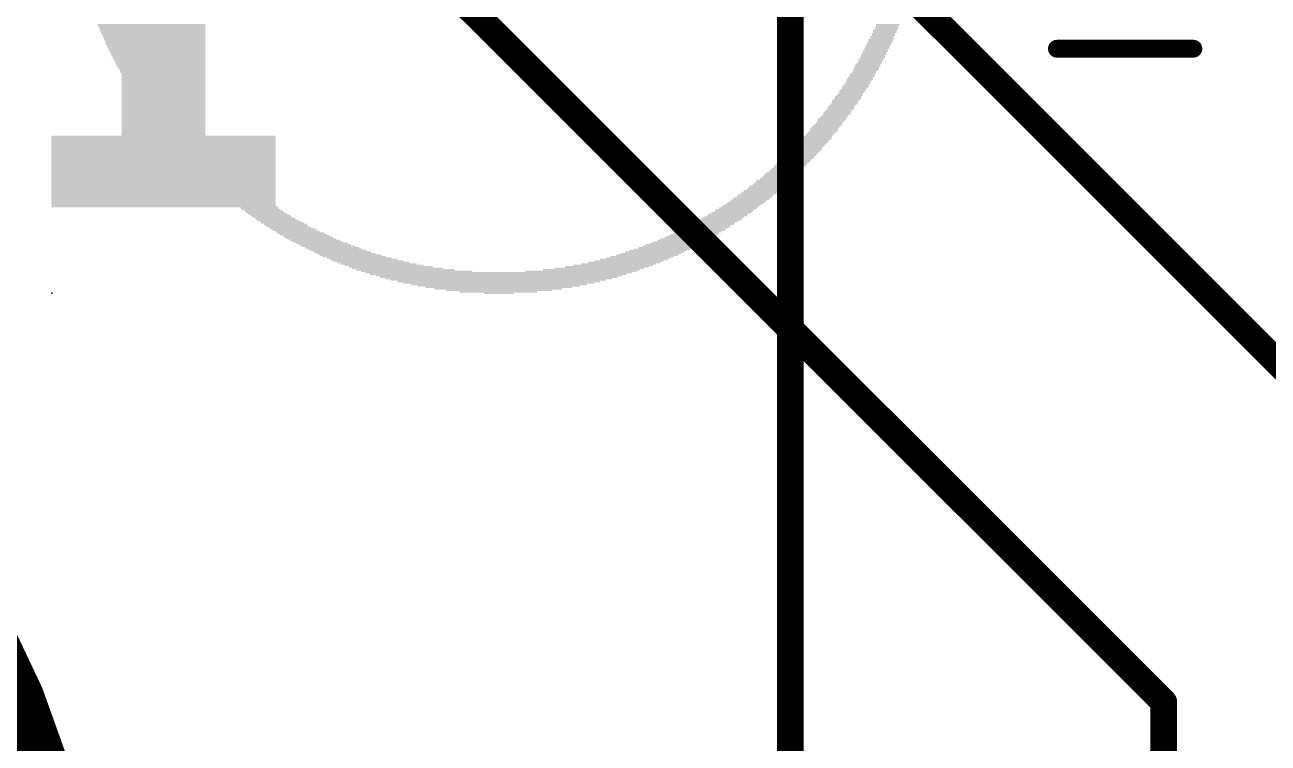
# Model space of a CAD drawing. Extents: x 0 to 45.5, y -0.6 to 38.1.
# Drawn here: x 8.74 to 15.84, y 6.32 to 10.42 of the extents above; entities that cross this region are included whole.
import ezdxf

# ---------------------------------------------------------------- set-up
doc = ezdxf.new("R2010")
doc.units = 0
for name, color, linetype in [('1', 22, 'CONTINUOUS'), ('16', 175, 'CONTINUOUS'), ('21', 253, 'CONTINUOUS'), ('23', 7, 'CONTINUOUS'), ('39', 22, 'CONTINUOUS'), ('40', 175, 'CONTINUOUS'), ('41', 22, 'CONTINUOUS'), ('42', 175, 'CONTINUOUS')]:
    doc.layers.add(name, color=color, linetype=linetype)

# ---------------------------------------------------------------- blocks, each defined once
blk = doc.blocks.new('RECT')
blk.add_solid([(-0.5, -0.5), (0.5, -0.5), (-0.5, 0.5), (0.5, 0.5)])

msp = doc.modelspace()

# ---------------------------------------------------------------- linework, layer by layer
at = {"layer": '1', "const_width": 0.1524}
for points in [[(17.6784, 6.7056), (3.81, 20.574)], [(15.24, 6.5532), (3.81, 17.9832)], [(15.24, 2.54), (15.24, 6.5532)]]:
    msp.add_lwpolyline(points, dxfattribs=at)
at = {"layer": '1', "const_width": 0.0762}
for points in [[(15.2781, 6.5532, 1), (15.2019, 6.5532)], [(15.2131, 6.5263, 1), (15.2669, 6.5801)]]:
    msp.add_lwpolyline(points, format="xyb", dxfattribs=at)
at = {"layer": '16', "const_width": 0.1524}
msp.add_lwpolyline([(13.1064, 15.0876), (13.1064, 4.4196)], dxfattribs=at)
at = {"layer": '21', "const_width": 0.1016}
msp.add_lwpolyline([(14.6294, 10.2875), (15.409, 10.2875)], dxfattribs=at)
at = {"layer": '21', "const_width": 0.0508}
for points in [[(14.6294, 10.3129, 1), (14.6294, 10.2621)], [(15.409, 10.2621, 1), (15.409, 10.3129)]]:
    msp.add_lwpolyline(points, format="xyb", dxfattribs=at)
at = {"layer": '23'}
msp.add_point((8.89, 8.89), dxfattribs=at)
at = {"layer": '39', "const_width": 2.032}
msp.add_lwpolyline([(5.08, 2.032, 1), (5.08, 8.128, 1), (5.08, 2.032)], format="xyb", dxfattribs=at)
at = {"layer": '40', "const_width": 2.032}
msp.add_lwpolyline([(5.08, 2.032, 1), (5.08, 8.128, 1), (5.08, 2.032)], format="xyb", dxfattribs=at)
at = {"layer": '41', "const_width": 2.032}
msp.add_lwpolyline([(5.08, 2.032, 1), (5.08, 8.128, 1), (5.08, 2.032)], format="xyb", dxfattribs=at)
at = {"layer": '42', "const_width": 2.032}
msp.add_lwpolyline([(5.08, 2.032, 1), (5.08, 8.128, 1), (5.08, 2.032)], format="xyb", dxfattribs=at)

# ---------------------------------------------------------------- block references
at = {"layer": '21', "yscale": 0.0084}
for p, xscale in [((9.46, 10.4239), 0.6119), ((9.46, 10.4155), 0.6119), ((9.4642, 10.4071), 0.6035), ((9.4642, 10.3988), 0.6035), ((9.4642, 10.3904), 0.6035), ((9.4684, 10.382), 0.5951), ((9.4684, 10.3736), 0.5951), ((9.4725, 10.3652), 0.5867), ((13.6384, 10.3736), 0.1341), ((13.6384, 10.3652), 0.1341), ((13.6468, 10.3904), 0.1341), ((13.6468, 10.382), 0.1341), ((13.6552, 10.4071), 0.1341), ((13.6552, 10.3988), 0.1341), ((13.6636, 10.4239), 0.1341), ((13.6594, 10.4155), 0.1257), ((9.4725, 10.3568), 0.5867), ((9.4767, 10.3485), 0.5784), ((9.4767, 10.3401), 0.5784), ((9.4809, 10.3317), 0.57), ((9.4809, 10.3233), 0.57), ((9.4809, 10.3149), 0.57), ((9.4851, 10.3066), 0.5616), ((9.4851, 10.2982), 0.5616), ((13.6091, 10.3066), 0.1425), ((13.6049, 10.2982), 0.1341), ((13.6174, 10.3233), 0.1425), ((13.6133, 10.3149), 0.1341), ((13.6258, 10.3401), 0.1425), ((13.6216, 10.3317), 0.1341), ((13.63, 10.3568), 0.1341), ((13.63, 10.3485), 0.1341), ((9.4893, 10.2898), 0.5532), ((9.4893, 10.2814), 0.5532), ((9.4935, 10.273), 0.5448), ((9.4935, 10.2646), 0.5448), ((9.4977, 10.2563), 0.5364), ((9.4977, 10.2479), 0.5364), ((9.5019, 10.2395), 0.5281), ((9.5019, 10.2311), 0.5281), ((9.5061, 10.2227), 0.5197), ((13.5672, 10.2227), 0.1425), ((13.5755, 10.2395), 0.1425), ((13.5713, 10.2311), 0.1341), ((13.5839, 10.2563), 0.1425), ((13.5797, 10.2479), 0.1341), ((13.5923, 10.273), 0.1425), ((13.5881, 10.2646), 0.1341), ((13.6007, 10.2898), 0.1425), ((13.5965, 10.2814), 0.1341), ((9.5061, 10.2144), 0.5197), ((9.5103, 10.206), 0.5113), ((9.5103, 10.1976), 0.5113), ((9.5145, 10.1892), 0.5029), ((9.5145, 10.1808), 0.5029), ((9.5187, 10.1724), 0.4945), ((9.5228, 10.1641), 0.4862), ((9.5228, 10.1557), 0.4862), ((13.5336, 10.1641), 0.1425), ((13.5294, 10.1557), 0.1341), ((13.542, 10.1808), 0.1425), ((13.542, 10.1724), 0.1425), ((13.5504, 10.1976), 0.1425), ((13.5504, 10.1892), 0.1425), ((13.5588, 10.206), 0.1425), ((13.563, 10.2144), 0.1341), ((9.527, 10.1473), 0.4778), ((9.527, 10.1389), 0.4778), ((9.527, 10.1305), 0.4778), ((9.527, 10.1222), 0.4778), ((9.527, 10.1138), 0.4778), ((9.527, 10.1054), 0.4778), ((9.527, 10.097), 0.4778), ((9.527, 10.0886), 0.4778), ((9.527, 10.0802), 0.4778), ((13.4833, 10.0802), 0.1425), ((13.4917, 10.097), 0.1425), ((13.4917, 10.0886), 0.1425), ((13.5043, 10.1138), 0.1509), ((13.5001, 10.1054), 0.1425), ((13.5085, 10.1222), 0.1425), ((13.5169, 10.1389), 0.1425), ((13.5169, 10.1305), 0.1425), ((13.5252, 10.1473), 0.1425), ((9.527, 10.0719), 0.4778), ((9.527, 10.0635), 0.4778), ((9.527, 10.0551), 0.4778), ((9.527, 10.0467), 0.4778), ((9.527, 10.0383), 0.4778), ((9.527, 10.03), 0.4778), ((9.527, 10.0216), 0.4778), ((9.527, 10.0132), 0.4778), ((13.4372, 10.0132), 0.1509), ((13.4456, 10.0216), 0.1509), ((13.4498, 10.03), 0.1425), ((13.4624, 10.0467), 0.1509), ((13.4582, 10.0383), 0.1425), ((13.4666, 10.0551), 0.1425), ((13.4791, 10.0719), 0.1509), ((13.475, 10.0635), 0.1425), ((9.527, 10.0048), 0.4778), ((9.527, 9.9964), 0.4778), ((9.527, 9.988), 0.4778), ((9.527, 9.9797), 0.4778), ((9.527, 9.9713), 0.4778), ((9.527, 9.9629), 0.4778), ((9.527, 9.9545), 0.4778), ((9.527, 9.9461), 0.4778), ((9.527, 9.9378), 0.4778), ((13.3869, 9.9378), 0.1509), ((13.3953, 9.9545), 0.1509), ((13.3953, 9.9461), 0.1509), ((13.4037, 9.9629), 0.1509), ((13.4121, 9.9713), 0.1509), ((13.4205, 9.988), 0.1509), ((13.4205, 9.9797), 0.1509), ((13.4289, 9.9964), 0.1509), ((13.4372, 10.0048), 0.1509), ((9.527, 9.9294), 0.4778), ((9.527, 9.921), 0.4778), ((9.527, 9.9126), 0.4778), ((9.527, 9.9042), 0.4778), ((9.527, 9.8958), 0.4778), ((9.527, 9.8875), 0.4778), ((9.527, 9.8791), 0.4778), ((9.527, 9.8707), 0.4778), ((13.3408, 9.8791), 0.1593), ((13.3367, 9.8707), 0.1509), ((13.3492, 9.8875), 0.1593), ((13.3534, 9.8958), 0.1509), ((13.3618, 9.9042), 0.1509), ((13.3744, 9.921), 0.1593), ((13.3702, 9.9126), 0.1509), ((13.3786, 9.9294), 0.1509), ((9.527, 9.8623), 0.4778), ((9.527, 9.8539), 0.4778), ((9.527, 9.8455), 0.4778), ((9.527, 9.8372), 0.4778), ((9.527, 9.8288), 0.4778), ((9.527, 9.8204), 0.4778), ((9.527, 9.812), 0.4778), ((9.527, 9.8036), 0.4778), ((9.527, 9.7953), 0.4778), ((13.2738, 9.7953), 0.1593), ((13.2822, 9.8036), 0.1593), ((13.2906, 9.812), 0.1593), ((13.2989, 9.8288), 0.1593), ((13.2989, 9.8204), 0.1593), ((13.3073, 9.8372), 0.1593), ((13.3157, 9.8455), 0.1593), ((13.3241, 9.8539), 0.1593), ((13.3283, 9.8623), 0.1509), ((9.527, 9.7869), 1.2824), ((9.527, 9.7785), 1.2824), ((9.527, 9.7701), 1.2824), ((9.527, 9.7617), 1.2824), ((9.527, 9.7533), 1.2824), ((9.527, 9.745), 1.2824), ((9.527, 9.7366), 1.2824), ((9.527, 9.7282), 1.2824), ((13.2109, 9.7282), 0.1676), ((13.2193, 9.7366), 0.1676), ((13.2277, 9.745), 0.1676), ((13.2361, 9.7533), 0.1676), ((13.2444, 9.7617), 0.1676), ((13.2528, 9.7701), 0.1676), ((13.2612, 9.7785), 0.1676), ((13.2654, 9.7869), 0.1593), ((9.527, 9.7198), 1.2824), ((9.527, 9.7114), 1.2824), ((9.527, 9.7031), 1.2824), ((9.527, 9.6947), 1.2824), ((9.527, 9.6863), 1.2824), ((9.527, 9.6779), 1.2824), ((9.527, 9.6695), 1.2824), ((9.527, 9.6611), 1.2824), ((9.527, 9.6528), 1.2824), ((13.1397, 9.6528), 0.176), ((13.1481, 9.6611), 0.176), ((13.1564, 9.6695), 0.176), ((13.1648, 9.6779), 0.176), ((13.1732, 9.6863), 0.176), ((13.1858, 9.6947), 0.1676), ((13.1942, 9.7031), 0.1676), ((13.2025, 9.7198), 0.1676), ((13.2025, 9.7114), 0.1676), ((9.527, 9.6444), 1.2824), ((9.527, 9.636), 1.2824), ((9.527, 9.6276), 1.2824), ((9.527, 9.6192), 1.2824), ((9.527, 9.6109), 1.2824), ((9.527, 9.6025), 1.2824), ((9.527, 9.5941), 1.2824), ((9.527, 9.5857), 1.2824), ((13.0726, 9.5857), 0.176), ((13.081, 9.5941), 0.176), ((13.0894, 9.6025), 0.176), ((13.0978, 9.6109), 0.176), ((13.1061, 9.6192), 0.176), ((13.1145, 9.6276), 0.176), ((13.1229, 9.636), 0.176), ((13.1313, 9.6444), 0.176), ((9.527, 9.5773), 1.2824), ((9.527, 9.5689), 1.2824), ((9.527, 9.5606), 1.2824), ((9.527, 9.5522), 1.2824), ((9.527, 9.5438), 1.2824), ((9.527, 9.5354), 1.2824), ((9.527, 9.527), 1.2824), ((9.527, 9.5187), 1.2824), ((9.527, 9.5103), 1.2824), ((12.9846, 9.5103), 0.1844), ((12.9972, 9.5187), 0.1928), ((13.0056, 9.527), 0.1928), ((13.0139, 9.5354), 0.1928), ((13.0265, 9.5438), 0.1844), ((13.0349, 9.5522), 0.1844), ((13.0433, 9.5606), 0.1844), ((13.0517, 9.5689), 0.1844), ((13.06, 9.5773), 0.1844), ((9.527, 9.5019), 1.2824), ((9.527, 9.4935), 1.2824), ((9.527, 9.4851), 1.2824), ((9.527, 9.4767), 1.2824), ((9.527, 9.4684), 1.2824), ((9.527, 9.46), 1.2824), ((9.527, 9.4516), 1.2824), ((9.527, 9.4432), 1.2824), ((12.9008, 9.4432), 0.2012), ((12.9092, 9.4516), 0.2012), ((12.9259, 9.46), 0.2012), ((12.9343, 9.4684), 0.2012), ((12.9427, 9.4767), 0.2012), ((12.9553, 9.4851), 0.1928), ((12.9637, 9.4935), 0.1928), ((12.972, 9.5019), 0.1928), ((9.527, 9.4348), 1.2824), ((9.527, 9.4264), 1.2824), ((9.527, 9.4181), 1.2824), ((9.527, 9.4097), 1.2824), ((9.527, 9.4013), 1.2824), ((9.527, 9.3929), 1.2824), ((9.5312, 9.3845), 1.2908), ((10.0761, 9.3762), 0.2179), ((12.8086, 9.3762), 0.2179), ((12.8212, 9.3845), 0.2096), ((12.8295, 9.3929), 0.2096), ((12.8463, 9.4013), 0.2096), ((12.8547, 9.4097), 0.2096), ((12.8673, 9.4181), 0.2012), ((12.8798, 9.4264), 0.2096), ((12.8882, 9.4348), 0.2096), ((10.0844, 9.3678), 0.2179), ((10.1012, 9.3594), 0.2179), ((10.1096, 9.351), 0.2179), ((10.1222, 9.3426), 0.2263), ((10.1389, 9.3342), 0.2263), ((10.1473, 9.3259), 0.2263), ((10.1641, 9.3175), 0.2263), ((10.1766, 9.3091), 0.2347), ((10.1934, 9.3007), 0.2347), ((12.6912, 9.3007), 0.2347), ((12.708, 9.3091), 0.2347), ((12.7164, 9.3175), 0.2347), ((12.729, 9.3259), 0.2263), ((12.7457, 9.3342), 0.2263), ((12.7541, 9.3426), 0.2263), ((12.7709, 9.351), 0.2263), ((12.7834, 9.3594), 0.2179), ((12.7918, 9.3678), 0.2179), ((10.206, 9.2923), 0.2431), ((10.2227, 9.284), 0.2431), ((10.2311, 9.2756), 0.2431), ((10.2479, 9.2672), 0.2431), ((10.2605, 9.2588), 0.2515), ((10.2772, 9.2504), 0.2515), ((10.294, 9.242), 0.2515), ((10.3108, 9.2337), 0.2682), ((12.5697, 9.2337), 0.2598), ((12.5865, 9.242), 0.2598), ((12.6032, 9.2504), 0.2598), ((12.6158, 9.2588), 0.2515), ((12.6326, 9.2672), 0.2515), ((12.6451, 9.2756), 0.2431), ((12.6619, 9.284), 0.2431), ((12.6745, 9.2923), 0.2347), ((10.3275, 9.2253), 0.2682), ((10.3443, 9.2169), 0.2682), ((10.3568, 9.2085), 0.2766), ((10.3736, 9.2001), 0.2766), ((10.3946, 9.1918), 0.285), ((10.4113, 9.1834), 0.285), ((10.4323, 9.175), 0.2934), ((10.449, 9.1666), 0.2934), ((10.47, 9.1582), 0.3018), ((12.4146, 9.1582), 0.3018), ((12.4314, 9.1666), 0.3018), ((12.4524, 9.175), 0.2934), ((12.4691, 9.1834), 0.2934), ((12.4901, 9.1918), 0.285), ((12.5026, 9.2001), 0.2766), ((12.5236, 9.2085), 0.2682), ((12.5404, 9.2169), 0.2682), ((12.5571, 9.2253), 0.2682), ((10.491, 9.1498), 0.3101), ((10.5077, 9.1415), 0.3101), ((10.5287, 9.1331), 0.3185), ((10.5496, 9.1247), 0.3269), ((10.5706, 9.1163), 0.3353), ((10.5957, 9.1079), 0.352), ((10.6167, 9.0996), 0.3604), ((10.646, 9.0912), 0.3688), ((12.2386, 9.0912), 0.3688), ((12.2596, 9.0996), 0.3604), ((12.2889, 9.1079), 0.352), ((12.3099, 9.1163), 0.3437), ((12.3308, 9.1247), 0.3353), ((12.3518, 9.1331), 0.3269), ((12.3727, 9.1415), 0.3185), ((12.3937, 9.1498), 0.3101), ((10.6712, 9.0828), 0.3856), ((10.6963, 9.0744), 0.4023), ((10.7257, 9.066), 0.4107), ((10.755, 9.0576), 0.4359), ((10.7885, 9.0493), 0.4526), ((10.8262, 9.0409), 0.4778), ((10.864, 9.0325), 0.5197), ((10.9101, 9.0241), 0.5616), ((10.9729, 9.0157), 0.637), ((11.9117, 9.0157), 0.637), ((11.9704, 9.0241), 0.5532), ((12.0165, 9.0325), 0.5113), ((12.0584, 9.0409), 0.4778), ((12.0961, 9.0493), 0.4526), ((12.1255, 9.0576), 0.4275), ((12.159, 9.066), 0.4107), ((12.1841, 9.0744), 0.394), ((12.2135, 9.0828), 0.3856), ((11.4423, 9.0073), 1.5255), ((11.4381, 8.999), 1.4668), ((11.4423, 8.9906), 1.4082), ((11.4423, 8.9822), 1.3579), ((11.4423, 8.9738), 1.2908), ((11.4381, 8.9654), 1.2322), ((11.4423, 8.9571), 1.1567), ((11.4423, 8.9487), 1.0897), ((11.4423, 8.9403), 1.0058), ((11.4423, 8.9319), 0.922), ((11.4423, 8.9235), 0.8382), ((11.4381, 8.9151), 0.7292), ((11.4423, 8.9068), 0.6035), ((11.4381, 8.8984), 0.4442), ((11.4423, 8.89), 0.1676)]:
    msp.add_blockref('RECT', p, dxfattribs=dict(at, xscale=xscale))

doc.saveas('drawing.dxf')
